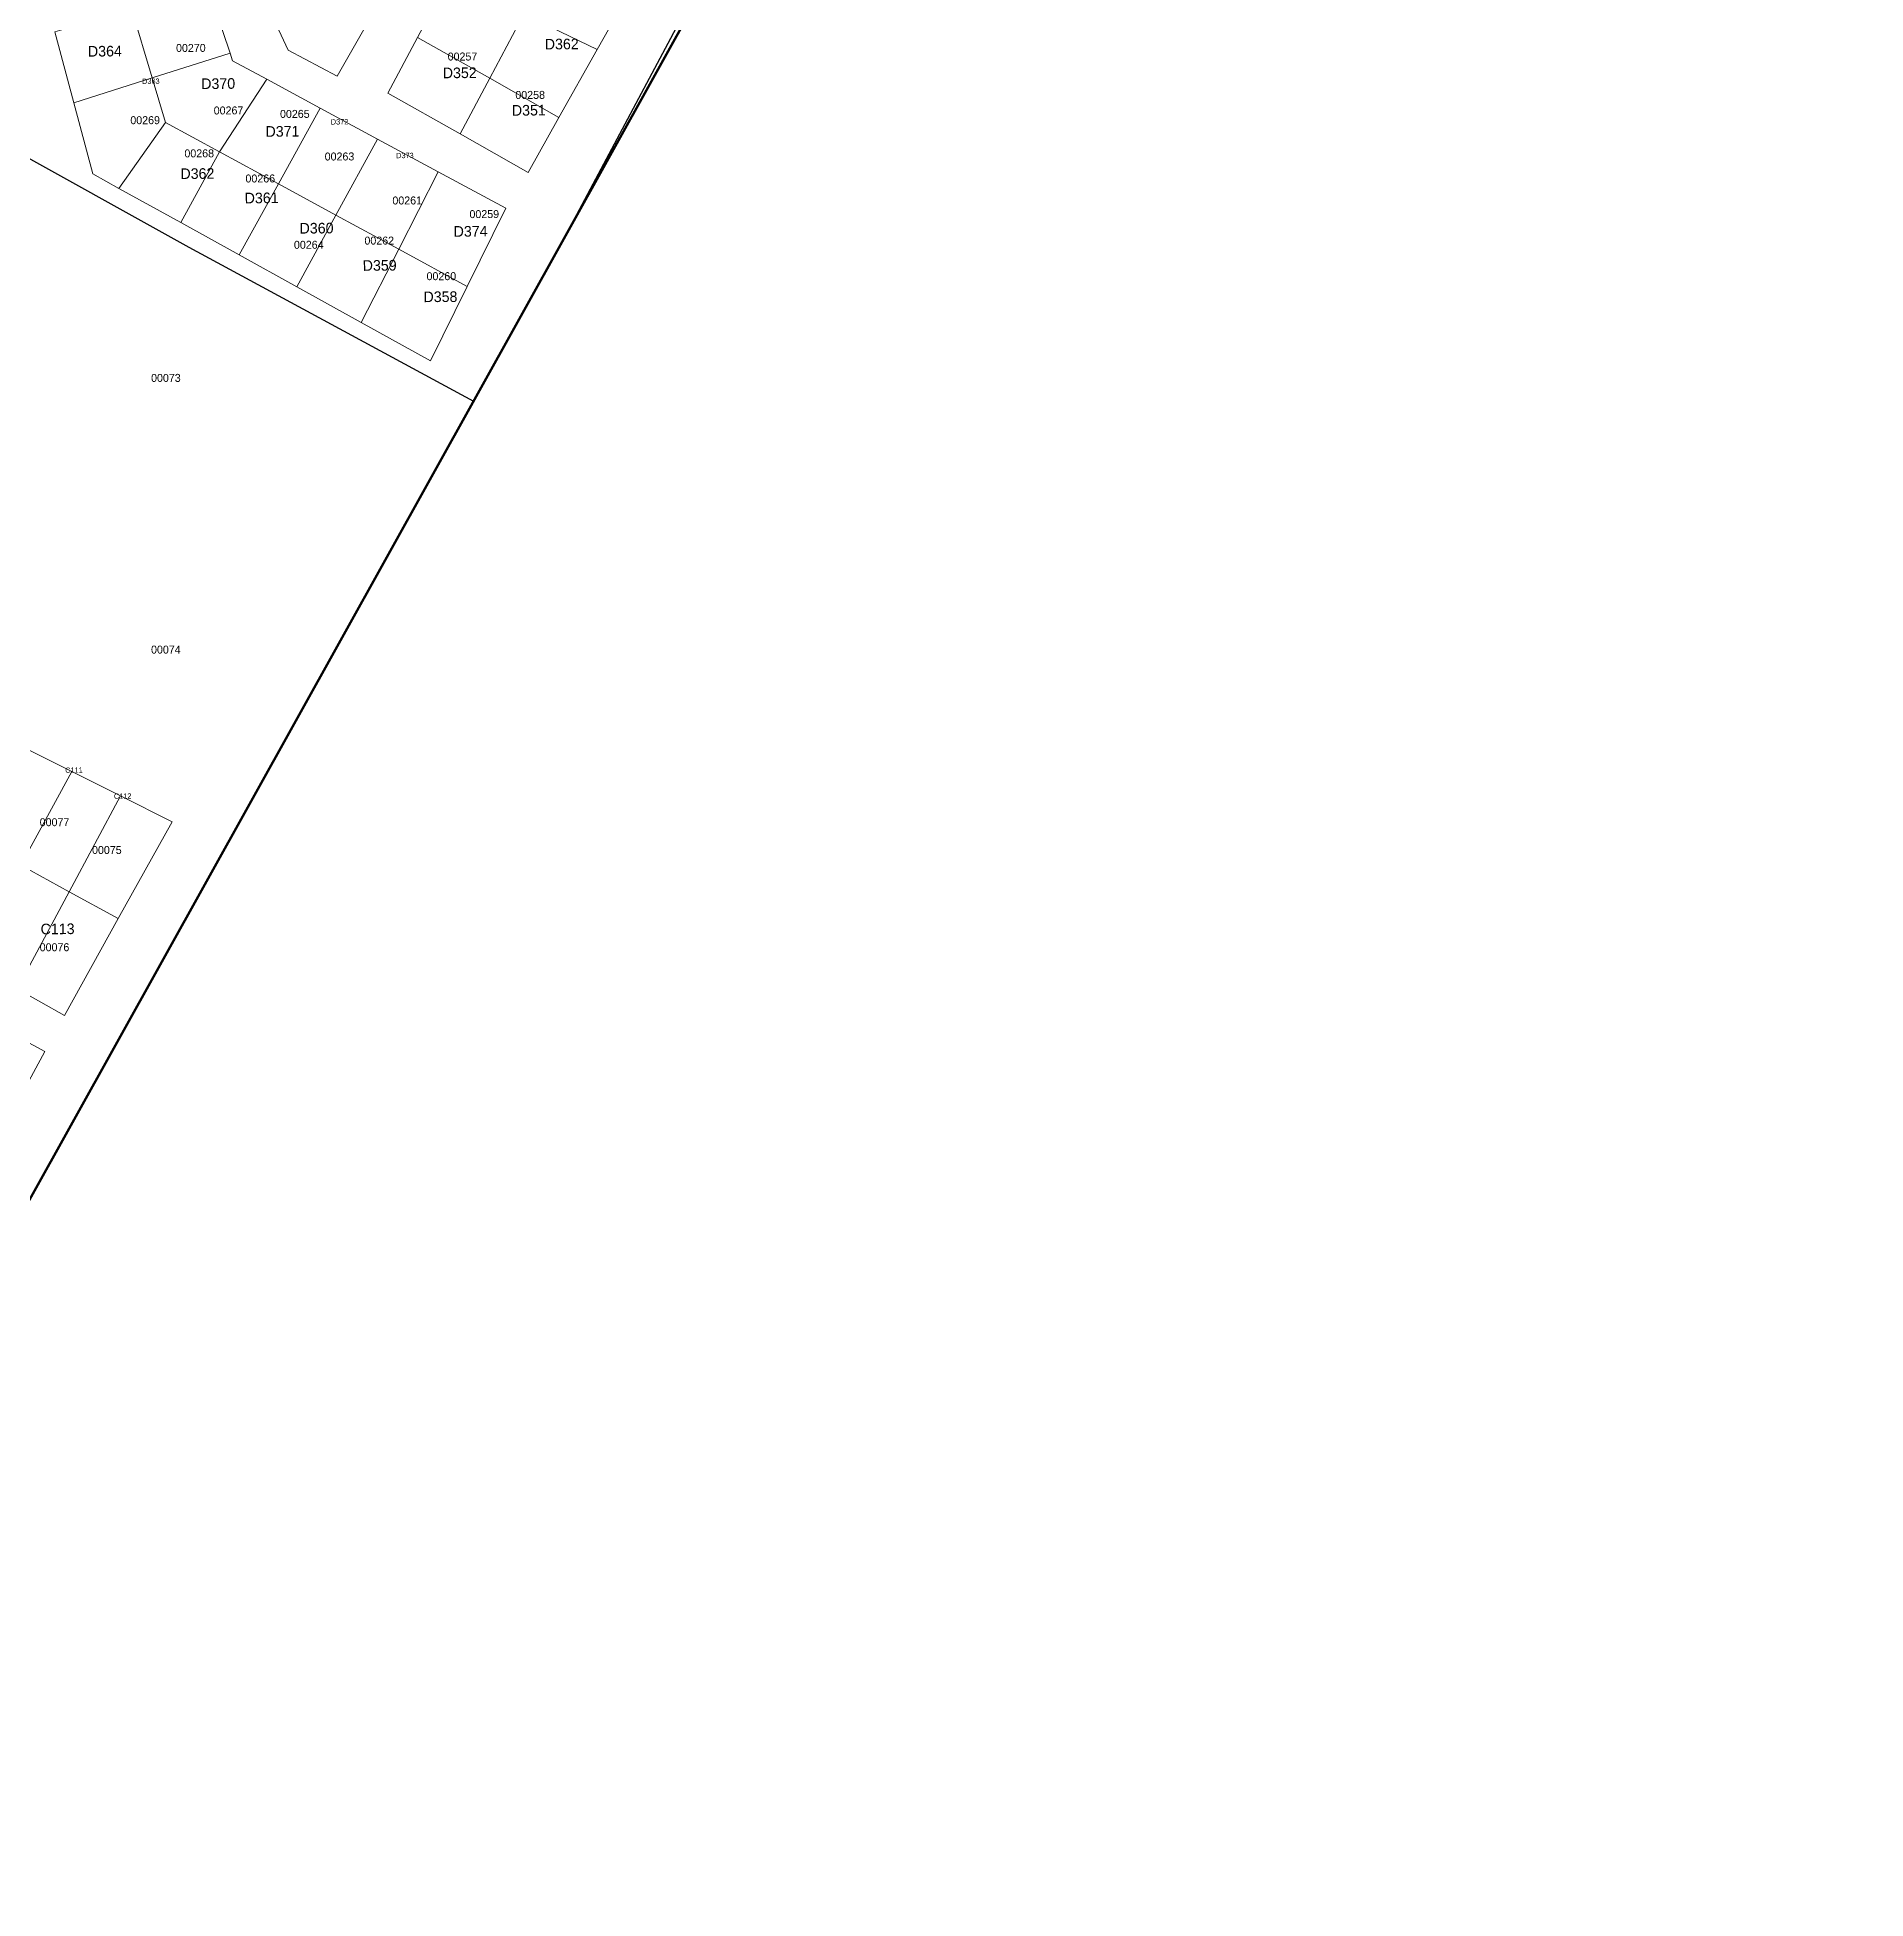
# Model space of a CAD drawing. Header units: metres. Extents: x 245225 to 248406, y 1633796 to 1637634.
# Drawn here: x 248058.7 to 248403, y 1634178.5 to 1634529 of the extents above; entities that cross this region are included whole.
import ezdxf
from ezdxf.enums import TextEntityAlignment as Align

# ---------------------------------------------------------------- set-up
doc = ezdxf.new("R2010")
doc.units = ezdxf.units.M
doc.header["$MEASUREMENT"] = 0
for name, color, linetype in [('historique_numero_parcelle', 7, 'Continuous'), ('limites_sections', 7, 'Continuous'), ('numero_lot', 7, 'Continuous')]:
    doc.layers.add(name, color=color, linetype=linetype)
doc.layers.add('Limites_Communes', color=7, linetype='Continuous', lineweight=211, plot=False)
doc.layers.add('LIMITES_PARCELLES', color=7, linetype='Continuous', lineweight=0, true_color=0xffffff)
doc.styles.add('Style-FANCY', font='FANCY.shx')
doc.styles.add('Style-WORKING', font='WORKING.shx')

msp = doc.modelspace()

# ---------------------------------------------------------------- linework, layer by layer
at = {"layer": 'Limites_Communes', "color": 210, "lineweight": 80, "flags": 128}
msp.add_lwpolyline([(248359.7581, 1635572.275), (248054, 1635163), (248403, 1634932), (247921.6958, 1634066.3692), (247944, 1634048), (247854, 1633828), (247757.3136, 1633862.8869), (247659.1646, 1633895.42), (247213.4779, 1634048.8798)], dxfattribs=at)
at = {"layer": 'limites_parcelles', "flags": 128}
for points in [[(248120.982, 1634531.757), (248115.18, 1634521.657), (248105.92, 1634526.551), (248100.231, 1634538.854), (248099.984, 1634539.7), (248114.506, 1634544.452), (248117.522, 1634533.101), (248120.982, 1634531.757)], [(248101.942, 1634521.072), (248093.003, 1634507.443), (248082.875, 1634512.953), (248080.351, 1634521.331), (248094.999, 1634525.982), (248095.469, 1634524.567), (248101.942, 1634521.072)], [(248082.875, 1634512.953), (248074.081, 1634500.537), (248069.143, 1634503.268), (248065.568, 1634516.638), (248080.351, 1634521.331), (248082.875, 1634512.953)]]:
    msp.add_lwpolyline(points, close=True, dxfattribs=at)
at = {"layer": 'limites_parcelles'}
for points in [[(248170.761, 1634538.515), (248164.104, 1634526.661), (248150.325, 1634533.359), (248156.678, 1634545.307)], [(248094.999, 1634525.982), (248080.351, 1634521.331), (248076.492, 1634534.139), (248090.917, 1634538.268)], [(248150.325, 1634533.359), (248143.894, 1634521.262), (248130.279, 1634528.968), (248136.249, 1634540.201)], [(248080.351, 1634521.331), (248065.568, 1634516.638), (248061.999, 1634529.99), (248076.492, 1634534.139)], [(248164.104, 1634526.661), (248156.93, 1634513.885), (248143.894, 1634521.262), (248150.325, 1634533.359)], [(248143.894, 1634521.262), (248138.323, 1634510.784), (248124.705, 1634518.482), (248130.279, 1634528.968)], [(248112.006, 1634515.639), (248104.119, 1634501.395), (248093.003, 1634507.443), (248101.942, 1634521.072)], [(248156.93, 1634513.885), (248151.124, 1634503.547), (248138.323, 1634510.784), (248143.894, 1634521.262)], [(248093.003, 1634507.443), (248085.745, 1634494.087), (248074.081, 1634500.537), (248082.875, 1634512.953)], [(248122.769, 1634509.829), (248114.949, 1634495.502), (248104.119, 1634501.395), (248112.006, 1634515.639)], [(248134.221, 1634503.647), (248126.766, 1634489.073), (248114.949, 1634495.502), (248122.769, 1634509.829)], [(248104.119, 1634501.395), (248096.713, 1634488.021), (248085.745, 1634494.087), (248093.003, 1634507.443)], [(248139.666, 1634482.054), (248126.766, 1634489.073), (248134.221, 1634503.647), (248146.93, 1634496.786)], [(248114.949, 1634495.502), (248107.585, 1634482.009), (248096.713, 1634488.021), (248104.119, 1634501.395)], [(248126.766, 1634489.073), (248119.72, 1634475.298), (248107.585, 1634482.009), (248114.949, 1634495.502)], [(248139.666, 1634482.054), (248132.775, 1634468.078), (248119.72, 1634475.298), (248126.766, 1634489.073)], [(248065.219, 1634390.731), (248055.61, 1634373.096), (248047.204, 1634377.701), (248056.941, 1634394.87)], [(248074.397, 1634386.142), (248064.74, 1634368.095), (248055.61, 1634373.096), (248065.219, 1634390.731)], [(248073.971, 1634363.038), (248064.74, 1634368.095), (248074.397, 1634386.142), (248084.092, 1634381.295)], [(248064.74, 1634368.095), (248054.952, 1634349.806), (248045.749, 1634355.001), (248055.61, 1634373.096)], [(248073.971, 1634363.038), (248063.851, 1634344.782), (248054.952, 1634349.806), (248064.74, 1634368.095)], [(248055.413, 1634329.31), (248037.111, 1634339.495), (248041.701, 1634347.993), (248060.147, 1634338.035)]]:
    msp.add_3dface(points, dxfattribs=at)
at = {"layer": 'limites_sections'}
for p, q in [((248158.787913, 1634492.781925), (248355.564, 1634862.024)), ((247947.046, 1634567.277), (248087.276, 1634489.489)), ((248087.276, 1634489.489), (248140.831142, 1634460.486478))]:
    msp.add_line(p, q, dxfattribs=at)

# ---------------------------------------------------------------- texts
at = {"layer": 'historique_numero_parcelle', "style": 'Style-FANCY'}
for s, p in [('00270', (248087.626229, 1634526.978769)), ('00257', (248138.772229, 1634525.362769)), ('00258', (248151.517229, 1634518.134769)), ('00269', (248079.020229, 1634513.376769)), ('00267', (248094.721229, 1634515.216769)), ('00265', (248107.203229, 1634514.559769)), ('00268', (248089.203229, 1634507.134769)), ('00263', (248115.612229, 1634506.542769)), ('00266', (248100.699229, 1634502.403769)), ('00261', (248128.366053, 1634498.263367)), ('00259', (248142.875229, 1634495.700769)), ('00264', (248109.824394, 1634489.918918)), ('00262', (248123.101229, 1634490.706769)), ('00260', (248134.795229, 1634484.004769)), ('00073', (248082.927641, 1634464.849723)), ('00074', (248082.920806, 1634413.698871)), ('00077', (248061.953641, 1634381.198723)), ('00075', (248071.811641, 1634375.966723)), ('00076', (248061.953641, 1634357.654723))]:
    msp.add_text(s, height=1.499994, rotation=0.1323, dxfattribs=at).set_placement(p, align=Align.MIDDLE_CENTER)
at = {"layer": 'numero_lot', "linetype": 'Continuous'}
for s, height, style, p in [('D364', 1.999992, 'Style-WORKING', (248068.255, 1634525.342688)), ('D362', 1.999992, 'Style-WORKING', (248154.273, 1634526.687688)), ('D352', 1.999992, 'Style-WORKING', (248135.068, 1634521.267688)), ('D363', 0.999996, 'Style-FANCY', (248078.454, 1634520.199688)), ('D370', 1.999992, 'Style-WORKING', (248089.583, 1634519.237688)), ('D372', 0.999996, 'Style-FANCY', (248113.982, 1634512.552688)), ('D351', 1.999992, 'Style-WORKING', (248148.077, 1634514.222688)), ('D371', 1.999992, 'Style-WORKING', (248101.69, 1634510.251688)), ('D373', 0.999996, 'Style-FANCY', (248126.286, 1634506.219688)), ('D362', 1.999992, 'Style-WORKING', (248085.669, 1634502.297688)), ('D361', 1.999992, 'Style-WORKING', (248097.765, 1634497.709688)), ('D360', 1.999992, 'Style-WORKING', (248108.107, 1634492.018688)), ('D374', 1.999992, 'Style-WORKING', (248137.112, 1634491.428688)), ('D359', 1.999992, 'Style-WORKING', (248119.989, 1634485.010688)), ('D358', 1.999992, 'Style-WORKING', (248131.434, 1634479.110688)), ('C111', 0.999996, 'Style-FANCY', (248063.976412, 1634390.488642)), ('C112', 0.999996, 'Style-FANCY', (248073.144412, 1634385.600642)), ('C113', 1.999992, 'Style-WORKING', (248059.346412, 1634360.081642))]:
    msp.add_text(s, height=height, rotation=0.512242, dxfattribs=dict(at, style=style)).set_placement(p)

doc.saveas('drawing.dxf')
